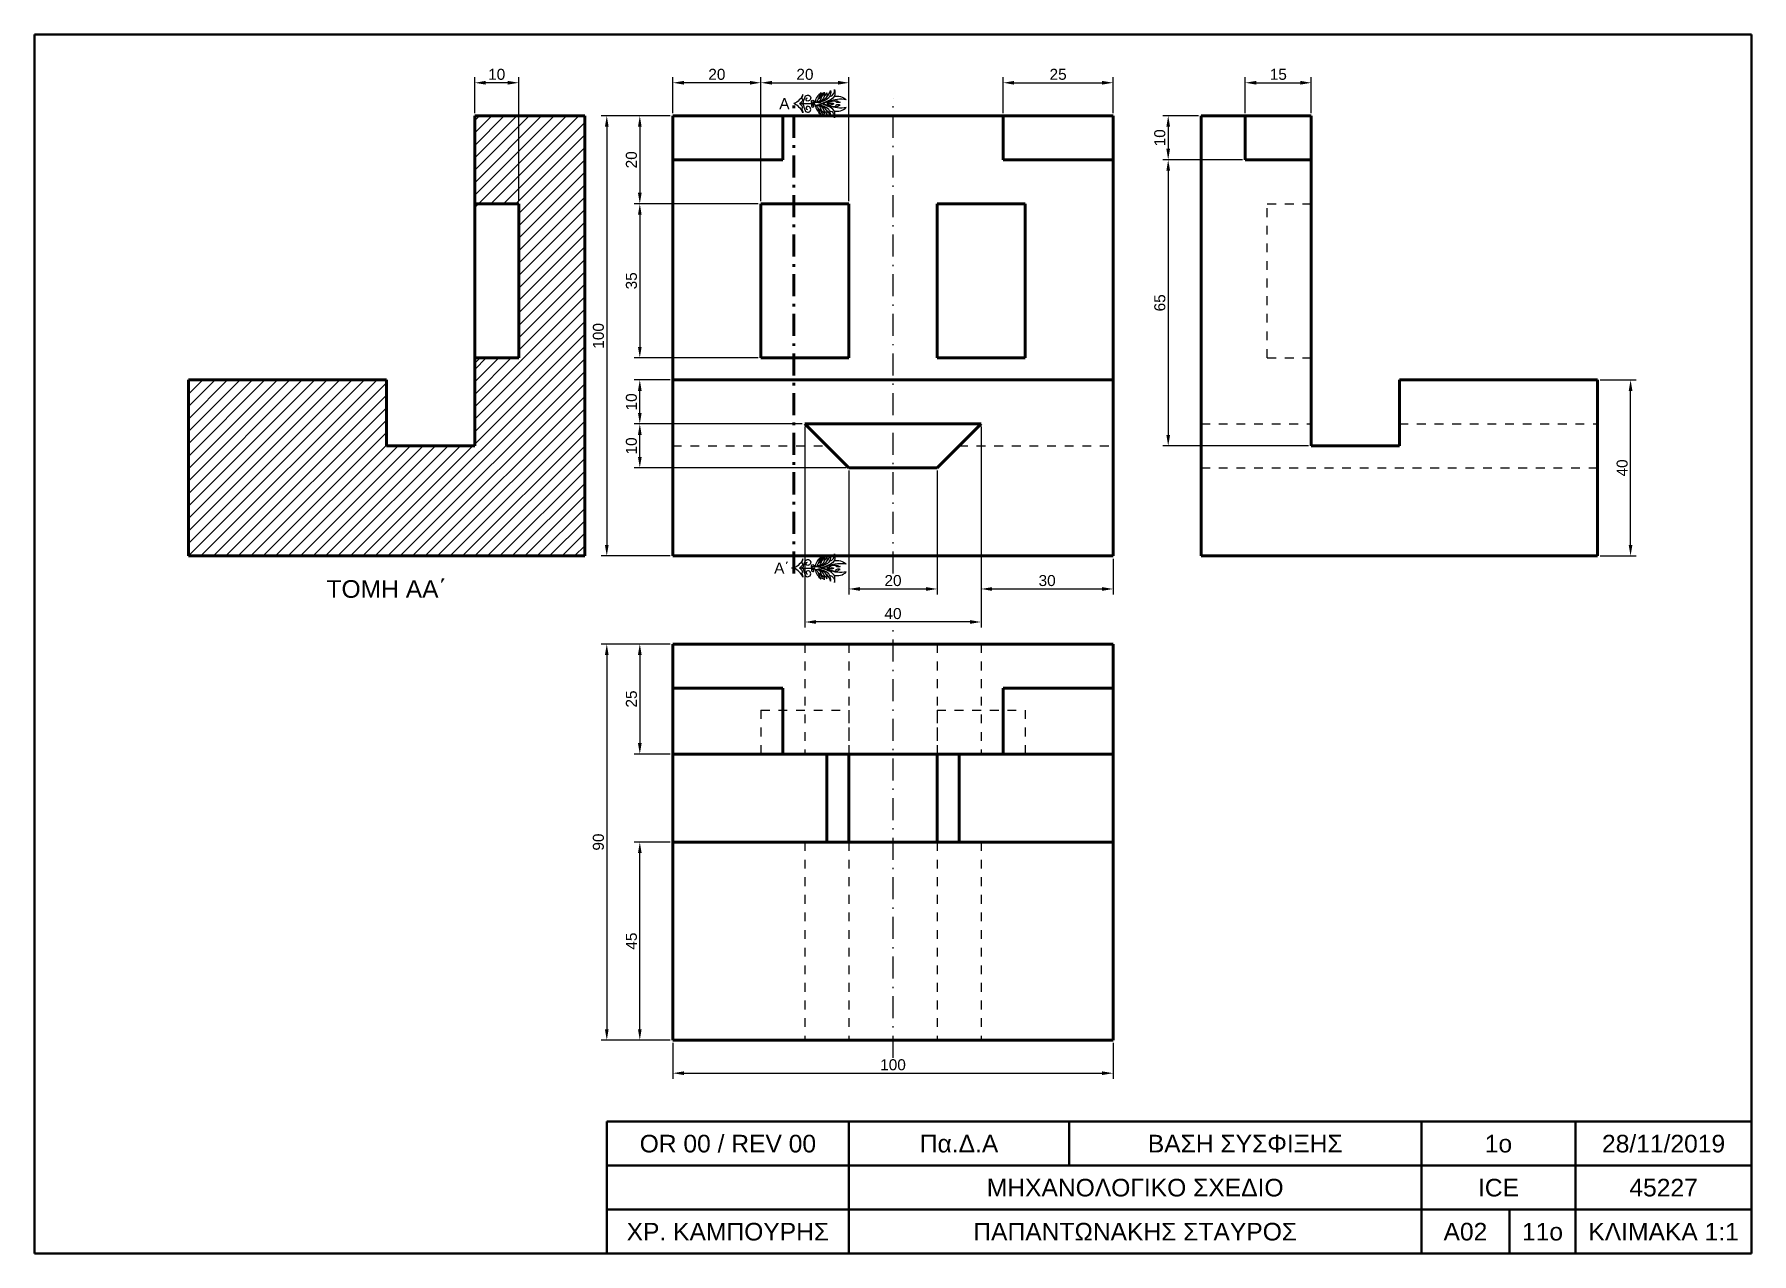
# Model space of a CAD drawing. Header units: millimetres. Extents: x 0 to 390, y 0 to 277.
import ezdxf
from ezdxf.enums import TextEntityAlignment as Align

# ---------------------------------------------------------------- set-up
doc = ezdxf.new("R2010")
doc.units = ezdxf.units.MM
for name, pattern in [('diak', [4, 2, -2]), ('simetrias.lin', [9, 5, -1.85, 0.3, -1.85]), ('tomis.lin', [9, 5, -1.7, 0.6, -1.7])]:
    doc.linetypes.add(name, pattern=pattern)
doc.styles.get("Standard").update_dxf_attribs({"font": 'arial.ttf'})
doc.dimstyles.new('ISO-25', dxfattribs={"dimtxt": 2.5, "dimasz": 2.5, "dimexe": 1.25, "dimexo": 0.625, "dimtad": 1, "dimtxsty": 'Standard', "dimcen": 2.5, "dimadec": 0, "dimazin": 0, "dimtfac": 1, "dimtmove": 0, "dimatfit": 3, "dimfxl": 1, "dimarcsym": 0})

# ---------------------------------------------------------------- blocks, each defined once
blk = doc.blocks.new('*D1')
at = {"color": 0, "lineweight": -2, "transparency": 16777216}
for p, q in [((220, 259.12), (220, 267.25)), ((222.5, 266), (242.5, 266)), ((245, 259.12), (245, 267.25))]:
    blk.add_line(p, q, dxfattribs=at)
at = {"color": 0, "transparency": 16777216}
for points in [[(222.5, 266.42), (222.5, 265.58), (220, 266)], [(242.5, 266.42), (242.5, 265.58), (245, 266)]]:
    blk.add_solid(points, dxfattribs=at)
at = {"layer": 'Defpoints', "color": 0, "transparency": 16777216}
for p in [(245, 266), (220, 258.5), (245, 258.5)]:
    blk.add_point(p, dxfattribs=at)
at = {"color": 0, "lineweight": 30, "transparency": 16777216, "insert": (232.5, 267.9), "char_height": 2.5, "attachment_point": 5}
blk.add_mtext('25', dxfattribs=at)
blk = doc.blocks.new('*D2')
at = {"color": 0, "lineweight": -2, "transparency": 16777216}
for p, q in [((275, 259.12), (275, 267.25)), ((277.5, 266), (287.5, 266)), ((290, 259.12), (290, 267.25))]:
    blk.add_line(p, q, dxfattribs=at)
at = {"color": 0, "transparency": 16777216}
for points in [[(277.5, 266.42), (277.5, 265.58), (275, 266)], [(287.5, 266.42), (287.5, 265.58), (290, 266)]]:
    blk.add_solid(points, dxfattribs=at)
at = {"layer": 'Defpoints', "color": 0, "transparency": 16777216}
for p in [(290, 266), (275, 258.5), (290, 258.5)]:
    blk.add_point(p, dxfattribs=at)
at = {"color": 0, "lineweight": 30, "transparency": 16777216, "insert": (282.5, 267.9), "char_height": 2.5, "attachment_point": 5}
blk.add_mtext('15', dxfattribs=at)
blk = doc.blocks.new('*D3')
at = {"color": 0, "lineweight": -2, "transparency": 16777216}
for p, q in [((145, 47.88), (145, 39.75)), ((245, 47.88), (245, 39.75)), ((147.5, 41), (242.5, 41))]:
    blk.add_line(p, q, dxfattribs=at)
at = {"color": 0, "transparency": 16777216}
for points in [[(147.5, 41.42), (147.5, 40.58), (145, 41)], [(242.5, 41.42), (242.5, 40.58), (245, 41)]]:
    blk.add_solid(points, dxfattribs=at)
at = {"layer": 'Defpoints', "color": 0, "transparency": 16777216}
for p in [(145, 48.5), (245, 48.5), (245, 41)]:
    blk.add_point(p, dxfattribs=at)
at = {"color": 0, "lineweight": 30, "transparency": 16777216, "insert": (195, 42.9), "char_height": 2.5, "attachment_point": 5}
blk.add_mtext('100', dxfattribs=at)
blk = doc.blocks.new('*D4')
at = {"color": 0, "lineweight": -2, "transparency": 16777216}
for p, q in [((165, 239.12), (165, 267.25)), ((167.5, 266), (182.5, 266)), ((185, 239.12), (185, 267.25))]:
    blk.add_line(p, q, dxfattribs=at)
at = {"color": 0, "transparency": 16777216}
for points in [[(167.5, 266.42), (167.5, 265.58), (165, 266)], [(182.5, 266.42), (182.5, 265.58), (185, 266)]]:
    blk.add_solid(points, dxfattribs=at)
at = {"layer": 'Defpoints', "color": 0, "transparency": 16777216}
for p in [(185, 266), (165, 238.5), (185, 238.5)]:
    blk.add_point(p, dxfattribs=at)
at = {"color": 0, "lineweight": 30, "transparency": 16777216, "insert": (175, 267.9), "char_height": 2.5, "attachment_point": 5}
blk.add_mtext('20', dxfattribs=at)
blk = doc.blocks.new('*D5')
at = {"color": 0, "lineweight": -2, "transparency": 16777216}
for p, q in [((355.63, 198.5), (363.75, 198.5)), ((362.5, 161), (362.5, 196)), ((355.63, 158.5), (363.75, 158.5))]:
    blk.add_line(p, q, dxfattribs=at)
at = {"color": 0, "transparency": 16777216}
for points in [[(362.08, 196), (362.92, 196), (362.5, 198.5)], [(362.08, 161), (362.92, 161), (362.5, 158.5)]]:
    blk.add_solid(points, dxfattribs=at)
at = {"layer": 'Defpoints', "color": 0, "transparency": 16777216}
for p in [(355, 198.5), (362.5, 198.5), (355, 158.5)]:
    blk.add_point(p, dxfattribs=at)
at = {"color": 0, "lineweight": 30, "transparency": 16777216, "insert": (360.6, 178.5), "char_height": 2.5, "attachment_point": 5, "rotation": 90}
blk.add_mtext('40', dxfattribs=at)
blk = doc.blocks.new('*D6')
at = {"color": 0, "lineweight": -2, "transparency": 16777216}
for p, q in [((144.38, 138.5), (128.75, 138.5)), ((130, 136), (130, 51)), ((144.38, 48.5), (128.75, 48.5))]:
    blk.add_line(p, q, dxfattribs=at)
at = {"color": 0, "transparency": 16777216}
for points in [[(129.58, 136), (130.42, 136), (130, 138.5)], [(129.58, 51), (130.42, 51), (130, 48.5)]]:
    blk.add_solid(points, dxfattribs=at)
at = {"layer": 'Defpoints', "color": 0, "transparency": 16777216}
for p in [(145, 138.5), (130, 48.5), (145, 48.5)]:
    blk.add_point(p, dxfattribs=at)
at = {"color": 0, "lineweight": 30, "transparency": 16777216, "insert": (128.1, 93.5), "char_height": 2.5, "attachment_point": 5, "rotation": 90}
blk.add_mtext('90', dxfattribs=at)
blk = doc.blocks.new('*D7')
at = {"color": 0, "lineweight": -2, "transparency": 16777216}
for p, q in [((144.38, 138.5), (136.25, 138.5)), ((137.5, 136), (137.5, 116)), ((144.38, 113.5), (136.25, 113.5))]:
    blk.add_line(p, q, dxfattribs=at)
at = {"color": 0, "transparency": 16777216}
for points in [[(137.08, 136), (137.92, 136), (137.5, 138.5)], [(137.08, 116), (137.92, 116), (137.5, 113.5)]]:
    blk.add_solid(points, dxfattribs=at)
at = {"layer": 'Defpoints', "color": 0, "transparency": 16777216}
for p in [(145, 138.5), (137.5, 113.5), (145, 113.5)]:
    blk.add_point(p, dxfattribs=at)
at = {"color": 0, "lineweight": 30, "transparency": 16777216, "insert": (135.6, 126), "char_height": 2.5, "attachment_point": 5, "rotation": 90}
blk.add_mtext('25', dxfattribs=at)
blk = doc.blocks.new('*D8')
at = {"color": 0, "lineweight": -2, "transparency": 16777216}
for p, q in [((175, 187.88), (175, 142.25)), ((215, 187.88), (215, 142.25)), ((212.5, 143.5), (177.5, 143.5))]:
    blk.add_line(p, q, dxfattribs=at)
at = {"color": 0, "transparency": 16777216}
for points in [[(177.5, 143.92), (177.5, 143.08), (175, 143.5)], [(212.5, 143.92), (212.5, 143.08), (215, 143.5)]]:
    blk.add_solid(points, dxfattribs=at)
at = {"layer": 'Defpoints', "color": 0, "transparency": 16777216}
for p in [(175, 188.5), (215, 188.5), (175, 143.5)]:
    blk.add_point(p, dxfattribs=at)
at = {"color": 0, "lineweight": 30, "transparency": 16777216, "insert": (195, 145.4), "char_height": 2.5, "attachment_point": 5}
blk.add_mtext('40', dxfattribs=at)
blk = doc.blocks.new('*D9')
at = {"color": 0, "lineweight": -2, "transparency": 16777216}
for p, q in [((185, 177.88), (185, 149.75)), ((205, 177.88), (205, 149.75)), ((187.5, 151), (202.5, 151))]:
    blk.add_line(p, q, dxfattribs=at)
at = {"color": 0, "transparency": 16777216}
for points in [[(187.5, 151.42), (187.5, 150.58), (185, 151)], [(202.5, 151.42), (202.5, 150.58), (205, 151)]]:
    blk.add_solid(points, dxfattribs=at)
at = {"layer": 'Defpoints', "color": 0, "transparency": 16777216}
for p in [(185, 178.5), (205, 178.5), (205, 151)]:
    blk.add_point(p, dxfattribs=at)
at = {"color": 0, "lineweight": 30, "transparency": 16777216, "insert": (195, 152.9), "char_height": 2.5, "attachment_point": 5}
blk.add_mtext('20', dxfattribs=at)
blk = doc.blocks.new('*D10')
at = {"color": 0, "lineweight": -2, "transparency": 16777216}
for p, q in [((145, 259.12), (145, 267.25)), ((162.5, 266), (147.5, 266)), ((165, 239.12), (165, 267.25))]:
    blk.add_line(p, q, dxfattribs=at)
at = {"color": 0, "transparency": 16777216}
for points in [[(147.5, 266.42), (147.5, 265.58), (145, 266)], [(162.5, 266.42), (162.5, 265.58), (165, 266)]]:
    blk.add_solid(points, dxfattribs=at)
at = {"layer": 'Defpoints', "color": 0, "transparency": 16777216}
for p in [(145, 266), (145, 258.5), (165, 238.5)]:
    blk.add_point(p, dxfattribs=at)
at = {"color": 0, "lineweight": 30, "transparency": 16777216, "insert": (155, 267.9), "char_height": 2.5, "attachment_point": 5}
blk.add_mtext('20', dxfattribs=at)
blk = doc.blocks.new('*D11')
at = {"color": 0, "lineweight": -2, "transparency": 16777216}
for p, q in [((274.38, 248.5), (256.25, 248.5)), ((257.5, 246), (257.5, 186)), ((289.38, 183.5), (256.25, 183.5))]:
    blk.add_line(p, q, dxfattribs=at)
at = {"color": 0, "transparency": 16777216}
for points in [[(257.08, 246), (257.92, 246), (257.5, 248.5)], [(257.08, 186), (257.92, 186), (257.5, 183.5)]]:
    blk.add_solid(points, dxfattribs=at)
at = {"layer": 'Defpoints', "color": 0, "transparency": 16777216}
for p in [(275, 248.5), (257.5, 183.5), (290, 183.5)]:
    blk.add_point(p, dxfattribs=at)
at = {"color": 0, "lineweight": 30, "transparency": 16777216, "insert": (255.6, 216), "char_height": 2.5, "attachment_point": 5, "rotation": 90}
blk.add_mtext('65', dxfattribs=at)
blk = doc.blocks.new('*D12')
at = {"color": 0, "lineweight": -2, "transparency": 16777216}
for p, q in [((144.38, 93.5), (136.25, 93.5)), ((137.5, 51), (137.5, 91)), ((144.38, 48.5), (136.25, 48.5))]:
    blk.add_line(p, q, dxfattribs=at)
at = {"color": 0, "transparency": 16777216}
for points in [[(137.08, 91), (137.92, 91), (137.5, 93.5)], [(137.08, 51), (137.92, 51), (137.5, 48.5)]]:
    blk.add_solid(points, dxfattribs=at)
at = {"layer": 'Defpoints', "color": 0, "transparency": 16777216}
for p in [(137.5, 93.5), (145, 93.5), (145, 48.5)]:
    blk.add_point(p, dxfattribs=at)
at = {"color": 0, "lineweight": 30, "transparency": 16777216, "insert": (135.6, 71), "char_height": 2.5, "attachment_point": 5, "rotation": 90}
blk.add_mtext('45', dxfattribs=at)
blk = doc.blocks.new('*D13')
at = {"color": 0, "lineweight": -2, "transparency": 16777216}
for p, q in [((144.38, 258.5), (128.75, 258.5)), ((130, 256), (130, 161)), ((144.38, 158.5), (128.75, 158.5))]:
    blk.add_line(p, q, dxfattribs=at)
at = {"color": 0, "transparency": 16777216}
for points in [[(129.58, 256), (130.42, 256), (130, 258.5)], [(129.58, 161), (130.42, 161), (130, 158.5)]]:
    blk.add_solid(points, dxfattribs=at)
at = {"layer": 'Defpoints', "color": 0, "transparency": 16777216}
for p in [(145, 258.5), (130, 158.5), (145, 158.5)]:
    blk.add_point(p, dxfattribs=at)
at = {"color": 0, "lineweight": 30, "transparency": 16777216, "insert": (128.1, 208.5), "char_height": 2.5, "attachment_point": 5, "rotation": 90}
blk.add_mtext('100', dxfattribs=at)
blk = doc.blocks.new('*D14')
at = {"color": 0, "lineweight": -2, "transparency": 16777216}
for p, q in [((144.38, 258.5), (136.25, 258.5)), ((137.5, 256), (137.5, 241)), ((164.38, 238.5), (136.25, 238.5))]:
    blk.add_line(p, q, dxfattribs=at)
at = {"color": 0, "transparency": 16777216}
for points in [[(137.08, 256), (137.92, 256), (137.5, 258.5)], [(137.08, 241), (137.92, 241), (137.5, 238.5)]]:
    blk.add_solid(points, dxfattribs=at)
at = {"layer": 'Defpoints', "color": 0, "transparency": 16777216}
for p in [(145, 258.5), (137.5, 238.5), (165, 238.5)]:
    blk.add_point(p, dxfattribs=at)
at = {"color": 0, "lineweight": 30, "transparency": 16777216, "insert": (135.6, 248.5), "char_height": 2.5, "attachment_point": 5, "rotation": 90}
blk.add_mtext('20', dxfattribs=at)
blk = doc.blocks.new('*D15')
at = {"color": 0, "lineweight": -2, "transparency": 16777216}
for p, q in [((164.38, 238.5), (136.25, 238.5)), ((137.5, 236), (137.5, 206)), ((164.38, 203.5), (136.25, 203.5))]:
    blk.add_line(p, q, dxfattribs=at)
at = {"color": 0, "transparency": 16777216}
for points in [[(137.08, 236), (137.92, 236), (137.5, 238.5)], [(137.08, 206), (137.92, 206), (137.5, 203.5)]]:
    blk.add_solid(points, dxfattribs=at)
at = {"layer": 'Defpoints', "color": 0, "transparency": 16777216}
for p in [(165, 238.5), (137.5, 203.5), (165, 203.5)]:
    blk.add_point(p, dxfattribs=at)
at = {"color": 0, "lineweight": 30, "transparency": 16777216, "insert": (135.6, 221), "char_height": 2.5, "attachment_point": 5, "rotation": 90}
blk.add_mtext('35', dxfattribs=at)
blk = doc.blocks.new('*D16')
at = {"color": 0, "lineweight": -2, "transparency": 16777216}
for p, q in [((174.38, 188.5), (136.25, 188.5)), ((137.5, 181), (137.5, 186)), ((184.38, 178.5), (136.25, 178.5))]:
    blk.add_line(p, q, dxfattribs=at)
at = {"color": 0, "transparency": 16777216}
for points in [[(137.08, 186), (137.92, 186), (137.5, 188.5)], [(137.08, 181), (137.92, 181), (137.5, 178.5)]]:
    blk.add_solid(points, dxfattribs=at)
at = {"layer": 'Defpoints', "color": 0, "transparency": 16777216}
for p in [(137.5, 188.5), (175, 188.5), (185, 178.5)]:
    blk.add_point(p, dxfattribs=at)
at = {"color": 0, "lineweight": 30, "transparency": 16777216, "insert": (135.6, 183.5), "char_height": 2.5, "attachment_point": 5, "rotation": 90}
blk.add_mtext('10', dxfattribs=at)
blk = doc.blocks.new('*D17')
at = {"color": 0, "lineweight": -2, "transparency": 16777216}
for p, q in [((264.38, 258.5), (256.25, 258.5)), ((257.5, 256), (257.5, 251)), ((274.38, 248.5), (256.25, 248.5))]:
    blk.add_line(p, q, dxfattribs=at)
at = {"color": 0, "transparency": 16777216}
for points in [[(257.08, 256), (257.92, 256), (257.5, 258.5)], [(257.08, 251), (257.92, 251), (257.5, 248.5)]]:
    blk.add_solid(points, dxfattribs=at)
at = {"layer": 'Defpoints', "color": 0, "transparency": 16777216}
for p in [(265, 258.5), (257.5, 248.5), (275, 248.5)]:
    blk.add_point(p, dxfattribs=at)
at = {"color": 0, "lineweight": 30, "transparency": 16777216, "insert": (255.6, 253.5), "char_height": 2.5, "attachment_point": 5, "rotation": 90}
blk.add_mtext('10', dxfattribs=at)
blk = doc.blocks.new('*D18')
at = {"color": 0, "lineweight": -2, "transparency": 16777216}
for p, q in [((100, 259.12), (100, 267.25)), ((107.5, 266), (102.5, 266)), ((110, 239.12), (110, 267.25))]:
    blk.add_line(p, q, dxfattribs=at)
at = {"color": 0, "transparency": 16777216}
for points in [[(102.5, 266.42), (102.5, 265.58), (100, 266)], [(107.5, 266.42), (107.5, 265.58), (110, 266)]]:
    blk.add_solid(points, dxfattribs=at)
at = {"layer": 'Defpoints', "color": 0, "transparency": 16777216}
for p in [(100, 266), (100, 258.5), (110, 238.5)]:
    blk.add_point(p, dxfattribs=at)
at = {"color": 0, "lineweight": 30, "transparency": 16777216, "insert": (105, 267.9), "char_height": 2.5, "attachment_point": 5}
blk.add_mtext('10', dxfattribs=at)
blk = doc.blocks.new('*D19')
at = {"color": 0, "lineweight": -2, "transparency": 16777216}
for p, q in [((215, 187.88), (215, 149.75)), ((245, 157.88), (245, 149.75)), ((217.5, 151), (242.5, 151))]:
    blk.add_line(p, q, dxfattribs=at)
at = {"color": 0, "transparency": 16777216}
for points in [[(217.5, 151.42), (217.5, 150.58), (215, 151)], [(242.5, 151.42), (242.5, 150.58), (245, 151)]]:
    blk.add_solid(points, dxfattribs=at)
at = {"layer": 'Defpoints', "color": 0, "transparency": 16777216}
for p in [(215, 188.5), (245, 158.5), (245, 151)]:
    blk.add_point(p, dxfattribs=at)
at = {"color": 0, "lineweight": 30, "transparency": 16777216, "insert": (230, 152.9), "char_height": 2.5, "attachment_point": 5}
blk.add_mtext('30', dxfattribs=at)
blk = doc.blocks.new('*D20')
at = {"color": 0, "lineweight": -2, "transparency": 16777216}
for p, q in [((144.38, 198.5), (136.25, 198.5)), ((137.5, 191), (137.5, 196)), ((174.38, 188.5), (136.25, 188.5))]:
    blk.add_line(p, q, dxfattribs=at)
at = {"color": 0, "transparency": 16777216}
for points in [[(137.08, 196), (137.92, 196), (137.5, 198.5)], [(137.08, 191), (137.92, 191), (137.5, 188.5)]]:
    blk.add_solid(points, dxfattribs=at)
at = {"layer": 'Defpoints', "color": 0, "transparency": 16777216}
for p in [(137.5, 198.5), (145, 198.5), (175, 188.5)]:
    blk.add_point(p, dxfattribs=at)
at = {"color": 0, "lineweight": 30, "transparency": 16777216, "insert": (135.6, 193.5), "char_height": 2.5, "attachment_point": 5, "rotation": 90}
blk.add_mtext('10', dxfattribs=at)

msp = doc.modelspace()

# ---------------------------------------------------------------- linework, layer by layer
at = {"lineweight": 50}
for p, q in [((0, 277), (390, 277)), ((0, 0), (0, 277)), ((390, 0), (390, 277)), ((130, 30), (390, 30)), ((130, 30), (130, 0)), ((185, 0), (185, 30)), ((235, 20), (235, 30)), ((315, 0), (315, 30)), ((350, 0), (350, 30)), ((130, 20), (390, 20)), ((130, 10), (390, 10)), ((335, 0), (335, 10)), ((0, 0), (390, 0))]:
    msp.add_line(p, q, dxfattribs=at)
at = {"linetype": 'tomis.lin', "lineweight": 60}
msp.add_line((172.5, 154.5), (172.5, 262.5), dxfattribs=at)
at = {"linetype": 'simetrias.lin', "lineweight": 30}
for p, q in [((195, 154.5), (195, 262.5)), ((195, 44.5), (195, 142.5))]:
    msp.add_line(p, q, dxfattribs=at)
for p, q in [((100, 198.5), (100, 258.5)), ((100, 202.287), (101.213, 203.5)), ((172.5, 155.75), (171.938, 155.75))]:
    msp.add_line(p, q)
at = {"lineweight": 60}
for p, q in [((125, 258.5), (100, 258.5)), ((100, 183.5), (100, 258.5)), ((125, 158.5), (125, 258.5)), ((145, 258.5), (245, 258.5)), ((145, 158.5), (145, 258.5)), ((170, 248.5), (170, 258.5)), ((220, 248.5), (220, 258.5)), ((245, 158.5), (245, 258.5)), ((265, 158.5), (265, 258.5)), ((265, 258.5), (290, 258.5)), ((275, 248.5), (275, 258.5)), ((290, 198.5), (290, 258.5)), ((290, 183.5), (290, 258.5)), ((145, 248.5), (170, 248.5)), ((220, 248.5), (245, 248.5)), ((275, 248.5), (290, 248.5)), ((110, 238.5), (100, 238.5)), ((110, 203.5), (110, 238.5)), ((165, 238.5), (185, 238.5)), ((165, 203.5), (165, 238.5)), ((185, 203.5), (185, 238.5)), ((205, 238.5), (225, 238.5)), ((205, 203.5), (205, 238.5)), ((225, 203.5), (225, 238.5)), ((110, 203.5), (100, 203.5)), ((165, 203.5), (185, 203.5)), ((205, 203.5), (225, 203.5)), ((35, 158.5), (35, 198.5)), ((80, 198.5), (35, 198.5)), ((80, 183.5), (80, 198.5)), ((145, 198.5), (245, 198.5)), ((310, 183.5), (310, 198.5)), ((310, 198.5), (355, 198.5)), ((355, 158.5), (355, 198.5)), ((175, 188.5), (215, 188.5)), ((185, 178.5), (175, 188.5)), ((205, 178.5), (215, 188.5)), ((100, 183.5), (80, 183.5)), ((290, 183.5), (310, 183.5)), ((205, 178.5), (185, 178.5)), ((125, 158.5), (35, 158.5)), ((145, 158.5), (245, 158.5)), ((265, 158.5), (355, 158.5)), ((145, 138.5), (245, 138.5)), ((145, 138.5), (145, 48.5)), ((245, 138.5), (245, 48.5)), ((145, 128.5), (170, 128.5)), ((170, 128.5), (170, 113.5)), ((220, 128.5), (245, 128.5)), ((220, 128.5), (220, 113.5)), ((145, 113.5), (245, 113.5)), ((180, 113.5), (180, 93.5)), ((185, 113.5), (185, 93.5)), ((205, 113.5), (205, 93.5)), ((210, 113.5), (210, 93.5)), ((145, 93.5), (245, 93.5)), ((145, 48.5), (245, 48.5))]:
    msp.add_line(p, q, dxfattribs=at)
at = {"lineweight": 30}
for p, q in [((100, 257.441), (101.059, 258.5)), ((100, 254.613), (103.887, 258.5)), ((100, 251.784), (106.716, 258.5)), ((100, 248.956), (109.544, 258.5)), ((100, 246.127), (112.373, 258.5)), ((100, 243.299), (115.201, 258.5)), ((100, 240.471), (118.029, 258.5)), ((100, 237.642), (120.858, 258.5)), ((103.686, 238.5), (123.686, 258.5)), ((174.275, 261.25), (173.736, 261.25)), ((174.538, 261.25), (175.41, 261.25)), ((175.41, 261.25), (176.281, 261.25)), ((176.281, 261.25), (176.415, 261.25)), ((176.679, 261.25), (177.074, 261.25)), ((106.515, 238.5), (125, 256.985)), ((109.343, 238.5), (125, 254.157)), ((110, 236.328), (125, 251.328)), ((110, 233.5), (125, 248.5)), ((110, 230.672), (125, 245.672)), ((110, 227.843), (125, 242.843)), ((110, 225.015), (125, 240.015)), ((110, 222.186), (125, 237.186)), ((110, 219.358), (125, 234.358)), ((110, 216.529), (125, 231.529)), ((110, 213.701), (125, 228.701)), ((110, 210.873), (125, 225.873)), ((110, 208.044), (125, 223.044)), ((110, 205.216), (125, 220.216)), ((100, 192.387), (125, 217.387)), ((100, 189.559), (125, 214.559)), ((100, 186.73), (125, 211.73)), ((74.598, 158.5), (125, 208.902)), ((77.426, 158.5), (125, 206.074)), ((80.255, 158.5), (125, 203.245)), ((100, 200.873), (102.627, 203.5)), ((100, 198.044), (105.456, 203.5)), ((100, 195.216), (108.284, 203.5)), ((83.083, 158.5), (125, 200.417)), ((35, 158.5), (75, 198.5)), ((35, 161.328), (72.172, 198.5)), ((35, 164.157), (69.343, 198.5)), ((35, 166.985), (66.515, 198.5)), ((35, 169.814), (63.686, 198.5)), ((35, 172.642), (60.858, 198.5)), ((35, 178.299), (55.201, 198.5)), ((35, 175.471), (58.029, 198.5)), ((35, 183.956), (49.544, 198.5)), ((35, 192.441), (41.059, 198.5)), ((35, 189.613), (43.887, 198.5)), ((35, 186.784), (46.716, 198.5)), ((35, 181.127), (52.373, 198.5)), ((35, 198.098), (35.402, 198.5)), ((35, 195.27), (38.23, 198.5)), ((37.828, 158.5), (77.828, 198.5)), ((40.657, 158.5), (80, 197.843)), ((43.485, 158.5), (80, 195.015)), ((85.912, 158.5), (125, 197.588)), ((46.314, 158.5), (80, 192.186)), ((88.74, 158.5), (125, 194.76)), ((91.569, 158.5), (125, 191.931)), ((49.142, 158.5), (80, 189.358)), ((94.397, 158.5), (125, 189.103)), ((51.971, 158.5), (80, 186.529)), ((54.799, 158.5), (80, 183.701)), ((57.627, 158.5), (82.627, 183.5)), ((60.456, 158.5), (85.456, 183.5)), ((63.284, 158.5), (88.284, 183.5)), ((66.113, 158.5), (91.113, 183.5)), ((68.941, 158.5), (93.941, 183.5)), ((71.77, 158.5), (96.77, 183.5)), ((97.225, 158.5), (125, 186.275)), ((100.054, 158.5), (125, 183.446)), ((102.882, 158.5), (125, 180.618)), ((105.711, 158.5), (125, 177.789)), ((108.539, 158.5), (125, 174.961)), ((111.368, 158.5), (125, 172.132)), ((114.196, 158.5), (125, 169.304)), ((117.024, 158.5), (125, 166.476)), ((119.853, 158.5), (125, 163.647)), ((122.681, 158.5), (125, 160.819)), ((174.275, 155.75), (173.736, 155.75)), ((174.538, 155.75), (175.41, 155.75)), ((175.41, 155.75), (176.281, 155.75)), ((176.281, 155.75), (176.415, 155.75)), ((176.679, 155.75), (177.074, 155.75))]:
    msp.add_line(p, q, dxfattribs=at)
at = {"linetype": 'diak', "lineweight": 30}
for p, q in [((280, 203.5), (280, 238.5)), ((280, 238.5), (290, 238.5)), ((280, 203.5), (290, 203.5)), ((265, 188.5), (290, 188.5)), ((310, 188.5), (355, 188.5)), ((145, 183.5), (180, 183.5)), ((210, 183.5), (245, 183.5)), ((265, 178.5), (355, 178.5)), ((175, 138.5), (175, 113.5)), ((185, 138.5), (185, 113.5)), ((205, 138.5), (205, 113.5)), ((215, 138.5), (215, 113.5)), ((165, 123.5), (185, 123.5)), ((165, 123.5), (165, 113.5)), ((185, 123.5), (185, 113.5)), ((205, 123.5), (225, 123.5)), ((205, 123.5), (205, 113.5)), ((225, 123.5), (225, 113.5)), ((175, 93.5), (175, 48.5)), ((185, 93.5), (185, 48.5)), ((205, 93.5), (205, 48.5)), ((215, 93.5), (215, 48.5))]:
    msp.add_line(p, q, dxfattribs=at)
at = {"lineweight": 30}
for points in [[(174.273, 262.504, 0.0692374), (174.542, 263.344, -0.1881828), (172.5, 261.25)], [(174.273, 262.504, -0.4046592), (174.389, 261.822, -0.1259202), (173.736, 261.25, 4.185314)], [(174.538, 261.25, -0.0293174), (175.032, 262.817, -1.5612666), (175.837, 261.885, -1.1462094), (175.573, 262.598, 3.002714)], [(176.547, 261.382, -0.5750317), (176.774, 262.046, -0.9721092), (176.867, 261.512, -0.9524195), (176.867, 261.668, -1.0499575)], [(177.074, 261.25, -0.3245659), (177.666, 261.581, -0.0267565), (179.027, 261.25, -0.0267565)], [(177.317, 261.512, -0.1811112), (178.678, 263.767, 0.0345109), (178.027, 262.277, 0.0663247), (177.598, 261.585, 1.0424828)], [(178.027, 262.277, 0.1693214), (179.023, 263.728, -0.0781863), (178.401, 261.911, 0.0054212), (177.776, 261.56, 0.0054212)], [(178.783, 262.795, 0.2317977), (179.367, 263.898, -0.3060495), (178.768, 261.977, -0.0318049), (177.942, 261.526, -0.0318049)], [(179.362, 262.846, 0.1204852), (179.963, 263.718, -0.3851449), (179.162, 262.049, -0.0306163), (178.098, 261.493, -0.0306163)], [(179.884, 262.73, 0.1085031), (180.818, 264.228, -0.3838458), (179.509, 261.97, -0.0072176), (178.25, 261.458, -0.0072176)], [(180.596, 262.847, 0.4100791), (181.68, 264.494, -0.4694996), (180.313, 261.911, -0.0085388), (178.822, 261.31, 3.5438401)], [(181.603, 262.882, -0.2663031), (184.387, 262.125, 0.1387117), (180.409, 261.752, -0.0148159), (179.027, 261.25)], [(179.976, 261.584, -0.3189553), (179.976, 260.916, -0.3189553)], [(180.083, 261.25, -0.1196123), (181.613, 261.929, -0.1727381), (181.911, 261.88, -0.2463076), (182.462, 261.853, 0.1782772), (183, 261.587, -0.2003383), (182.231, 261.543, -0.2417549), (181.911, 261.88, 1.1040712)], [(180.083, 261.25), (180.751, 261.25, -0.2795474), (181.564, 261.25, -0.2795474)], [(174.273, 259.996, -0.0692374), (174.542, 259.156, 0.1881828), (172.5, 261.25)], [(174.273, 259.996, 0.4046592), (174.389, 260.678, 0.1259202), (173.736, 261.25, -4.185314)], [(174.538, 261.25, 0.0293174), (175.032, 259.683, 1.5612666), (175.837, 260.615, 1.1462094), (175.573, 259.902, -3.002714)], [(176.547, 261.118, 0.5750317), (176.774, 260.454, 0.9721092), (176.867, 260.988, 0.9524195), (176.867, 260.832, 1.0499575)], [(177.074, 261.25, 0.3245659), (177.666, 260.919, 0.0267565), (179.027, 261.25, 0.0267565)], [(177.317, 260.988, 0.1811112), (178.678, 258.733, -0.0345109), (178.027, 260.223, -0.0663247), (177.598, 260.915, -1.0424828)], [(178.027, 260.223, -0.1693214), (179.023, 258.772, 0.0781863), (178.401, 260.589, -0.0054212), (177.776, 260.94, -0.0054212)], [(178.783, 259.705, -0.2317977), (179.367, 258.602, 0.3060495), (178.768, 260.523, 0.0318049), (177.942, 260.974, 0.0318049)], [(179.362, 259.654, -0.1204852), (179.963, 258.782, 0.3851449), (179.162, 260.451, 0.0306163), (178.098, 261.007, 0.0306163)], [(179.884, 259.77, -0.1085031), (180.818, 258.272, 0.3838458), (179.509, 260.53, 0.0072176), (178.25, 261.042, 0.0072176)], [(180.596, 259.653, -0.4100791), (181.68, 258.006, 0.4694996), (180.313, 260.589, 0.0085388), (178.822, 261.19, -3.5438401)], [(181.603, 259.618, 0.2663031), (184.387, 260.375, -0.1387117), (180.409, 260.748, 0.0148159), (179.027, 261.25)], [(180.083, 261.25, 0.1196123), (181.613, 260.571, 0.1727381), (181.911, 260.62, 0.2463076), (182.462, 260.647, -0.1782772), (183, 260.913, 0.2003383), (182.231, 260.957, 0.2417549), (181.911, 260.62, -1.1040712)], [(180.751, 261.25, 0.2795474), (181.564, 261.25)], [(174.273, 157.004, 0.0692374), (174.542, 157.844, -0.1881828), (172.5, 155.75)], [(174.273, 157.004, -0.4046592), (174.389, 156.322, -0.1259202), (173.736, 155.75, 4.185314)], [(174.538, 155.75, -0.0293174), (175.032, 157.317, -1.5612666), (175.837, 156.385, -1.1462094), (175.573, 157.098, 3.002714)], [(176.547, 155.882, -0.5750317), (176.774, 156.546, -0.9721092), (176.867, 156.012, -0.9524195), (176.867, 156.168, -1.0499575)], [(177.074, 155.75, -0.3245659), (177.666, 156.081, -0.0267565), (179.027, 155.75, -0.0267565)], [(177.317, 156.012, -0.1811112), (178.678, 158.267, 0.0345109), (178.027, 156.777, 0.0663247), (177.598, 156.085, 1.0424828)], [(178.027, 156.777, 0.1693214), (179.023, 158.228, -0.0781863), (178.401, 156.411, 0.0054212), (177.776, 156.06, 0.0054212)], [(178.783, 157.295, 0.2317977), (179.367, 158.398, -0.3060495), (178.768, 156.477, -0.0318049), (177.942, 156.026, -0.0318049)], [(179.362, 157.346, 0.1204852), (179.963, 158.218, -0.3851449), (179.162, 156.549, -0.0306163), (178.098, 155.993, -0.0306163)], [(179.884, 157.23, 0.1085031), (180.818, 158.728, -0.3838458), (179.509, 156.47, -0.0072176), (178.25, 155.958, -0.0072176)], [(180.596, 157.347, 0.4100791), (181.68, 158.994, -0.4694996), (180.313, 156.411, -0.0085388), (178.822, 155.81, 3.5438401)], [(181.603, 157.382, -0.2663031), (184.387, 156.625, 0.1387117), (180.409, 156.252, -0.0148159), (179.027, 155.75)], [(179.976, 156.084, -0.3189553), (179.976, 155.416, -0.3189553)], [(180.083, 155.75, -0.1196123), (181.613, 156.429, -0.1727381), (181.911, 156.38, -0.2463076), (182.462, 156.353, 0.1782772), (183, 156.087, -0.2003383), (182.231, 156.043, -0.2417549), (181.911, 156.38, 1.1040712)], [(174.273, 154.496, -0.0692374), (174.542, 153.656, 0.1881828), (172.5, 155.75)], [(174.273, 154.496, 0.4046592), (174.389, 155.178, 0.1259202), (173.736, 155.75, -4.185314)], [(174.538, 155.75, 0.0293174), (175.032, 154.183, 1.5612666), (175.837, 155.115, 1.1462094), (175.573, 154.402, -3.002714)], [(176.547, 155.618, 0.5750317), (176.774, 154.954, 0.9721092), (176.867, 155.488, 0.9524195), (176.867, 155.332, 1.0499575)], [(177.074, 155.75, 0.3245659), (177.666, 155.419, 0.0267565), (179.027, 155.75, 0.0267565)], [(177.317, 155.488, 0.1811112), (178.678, 153.233, -0.0345109), (178.027, 154.723, -0.0663247), (177.598, 155.415, -1.0424828)], [(178.027, 154.723, -0.1693214), (179.023, 153.272, 0.0781863), (178.401, 155.089, -0.0054212), (177.776, 155.44, -0.0054212)], [(178.783, 154.205, -0.2317977), (179.367, 153.102, 0.3060495), (178.768, 155.023, 0.0318049), (177.942, 155.474, 0.0318049)], [(179.362, 154.154, -0.1204852), (179.963, 153.282, 0.3851449), (179.162, 154.951, 0.0306163), (178.098, 155.507, 0.0306163)], [(179.884, 154.27, -0.1085031), (180.818, 152.772, 0.3838458), (179.509, 155.03, 0.0072176), (178.25, 155.542, 0.0072176)], [(180.596, 154.153, -0.4100791), (181.68, 152.506, 0.4694996), (180.313, 155.089, 0.0085388), (178.822, 155.69, -3.5438401)], [(181.603, 154.118, 0.2663031), (184.387, 154.875, -0.1387117), (180.409, 155.248, 0.0148159), (179.027, 155.75)], [(180.083, 155.75), (180.751, 155.75, -0.2795474), (181.564, 155.75, -0.2795474)], [(180.083, 155.75, 0.1196123), (181.613, 155.071, 0.1727381), (181.911, 155.12, 0.2463076), (182.462, 155.147, -0.1782772), (183, 155.413, 0.2003383), (182.231, 155.457, 0.2417549), (181.911, 155.12, -1.1040712)], [(180.751, 155.75, 0.2795474), (181.564, 155.75)]]:
    msp.add_lwpolyline(points, format="xyb", dxfattribs=at)
for centre in [(174.407, 261.25), (176.547, 261.25), (174.407, 155.75), (176.547, 155.75)]:
    msp.add_circle(centre, 0.132, dxfattribs=at)

# ---------------------------------------------------------------- texts
for s, p in [('Α', (171.5, 261.25)), ('Α΄', (171.5, 155.75))]:
    msp.add_text(s, height=2.5).set_placement(p, align=Align.MIDDLE_RIGHT)
for s, p in [('ΤΟΜΗ ΑΑ΄', (80, 151)), ('OR 00 / REV 00', (157.5, 25)), ('Πα.Δ.Α', (210, 25)), ('ΒΑΣΗ ΣΥΣΦΙΞΗΣ', (275, 25)), ('1ο', (332.5, 25)), ('28/11/2019', (370, 25)), ('ΜΗΧΑΝΟΛΟΓΙΚΟ ΣΧΕΔΙΟ', (250, 15)), ('ICE', (332.5, 15)), ('45227', (370, 15)), ('ΧΡ. ΚΑΜΠΟΥΡΗΣ', (157.5, 5)), ('ΠΑΠΑΝΤΩΝΑΚΗΣ ΣΤΑΥΡΟΣ', (250, 5)), ('A02', (325, 5)), ('11ο', (342.5, 5)), ('ΚΛΙΜΑΚΑ 1:1', (370, 5))]:
    msp.add_text(s, height=4).set_placement(p, align=Align.MIDDLE_CENTER)

# ---------------------------------------------------------------- dimensions: what is measured, and where the dimension line sits
for base, p1, p2, picture, middle in [((100, 266), (110, 238.5), (100, 258.5), '*D18', (105, 267.901)), ((145, 266), (165, 238.5), (145, 258.5), '*D10', (155, 267.901)), ((185, 266), (165, 238.5), (185, 238.5), '*D4', (175, 267.901)), ((245, 266), (220, 258.5), (245, 258.5), '*D1', (232.5, 267.901)), ((290, 266), (275, 258.5), (290, 258.5), '*D2', (282.5, 267.901)), ((175, 143.5), (215, 188.5), (175, 188.5), '*D8', (195, 145.401)), ((205, 151), (185, 178.5), (205, 178.5), '*D9', (195, 152.901)), ((245, 41), (145, 48.5), (245, 48.5), '*D3', (195, 42.901))]:
    dim = msp.add_linear_dim(base=base, p1=p1, p2=p2, dimstyle='ISO-25', override={"dimasz": 2.5}, dxfattribs=at)
    dim.commit()
    dim.dimension.update_dxf_attribs({"geometry": picture, "text_midpoint": middle})
for base, p1, p2, override, picture, middle in [((130, 158.5), (145, 258.5), (145, 158.5), {"dimasz": 2.5}, '*D13', (128.099, 208.5)), ((137.5, 238.5), (145, 258.5), (165, 238.5), {"dimasz": 2.5}, '*D14', (135.599, 248.5)), ((257.5, 248.5), (265, 258.5), (275, 248.5), {"dimasz": 2.5}, '*D17', (255.599, 253.5)), ((257.5, 183.5), (275, 248.5), (290, 183.5), {"dimasz": 2.5}, '*D11', (255.599, 216)), ((137.5, 203.5), (165, 238.5), (165, 203.5), {"dimasz": 2.5}, '*D15', (135.598, 221)), ((362.5, 198.5), (355, 158.5), (355, 198.5), {"dimasz": 2.5}, '*D5', (360.599, 178.5)), ((137.5, 188.5), (185, 178.5), (175, 188.5), {"dimasz": 2.5}, '*D16', (135.599, 183.5)), ((130, 48.5), (145, 138.5), (145, 48.5), {"dimasz": 2.5}, '*D6', (128.099, 93.5)), ((137.5, 113.5), (145, 138.5), (145, 113.5), {"dimasz": 2.5, "dimexe": 1.25, "dimexo": 0.625}, '*D7', (135.599, 126)), ((137.5, 93.5), (145, 48.5), (145, 93.5), {"dimasz": 2.5}, '*D12', (135.604, 71))]:
    dim = msp.add_linear_dim(base=base, p1=p1, p2=p2, angle=90, dimstyle='ISO-25', override=override, dxfattribs=at)
    dim.commit()
    dim.dimension.update_dxf_attribs({"geometry": picture, "text_midpoint": middle})
dim = msp.add_linear_dim(base=(137.5, 198.5), p1=(175, 188.5), p2=(145, 198.5), angle=90, dimstyle='ISO-25', dxfattribs=at)
dim.commit()
dim.dimension.update_dxf_attribs({"geometry": '*D20', "text_midpoint": (135.599, 193.5)})
dim = msp.add_linear_dim(base=(245, 151), p1=(215, 188.5), p2=(245, 158.5), dimstyle='ISO-25', dxfattribs=at)
dim.commit()
dim.dimension.update_dxf_attribs({"geometry": '*D19', "text_midpoint": (230, 152.902)})

doc.saveas('drawing.dxf')
